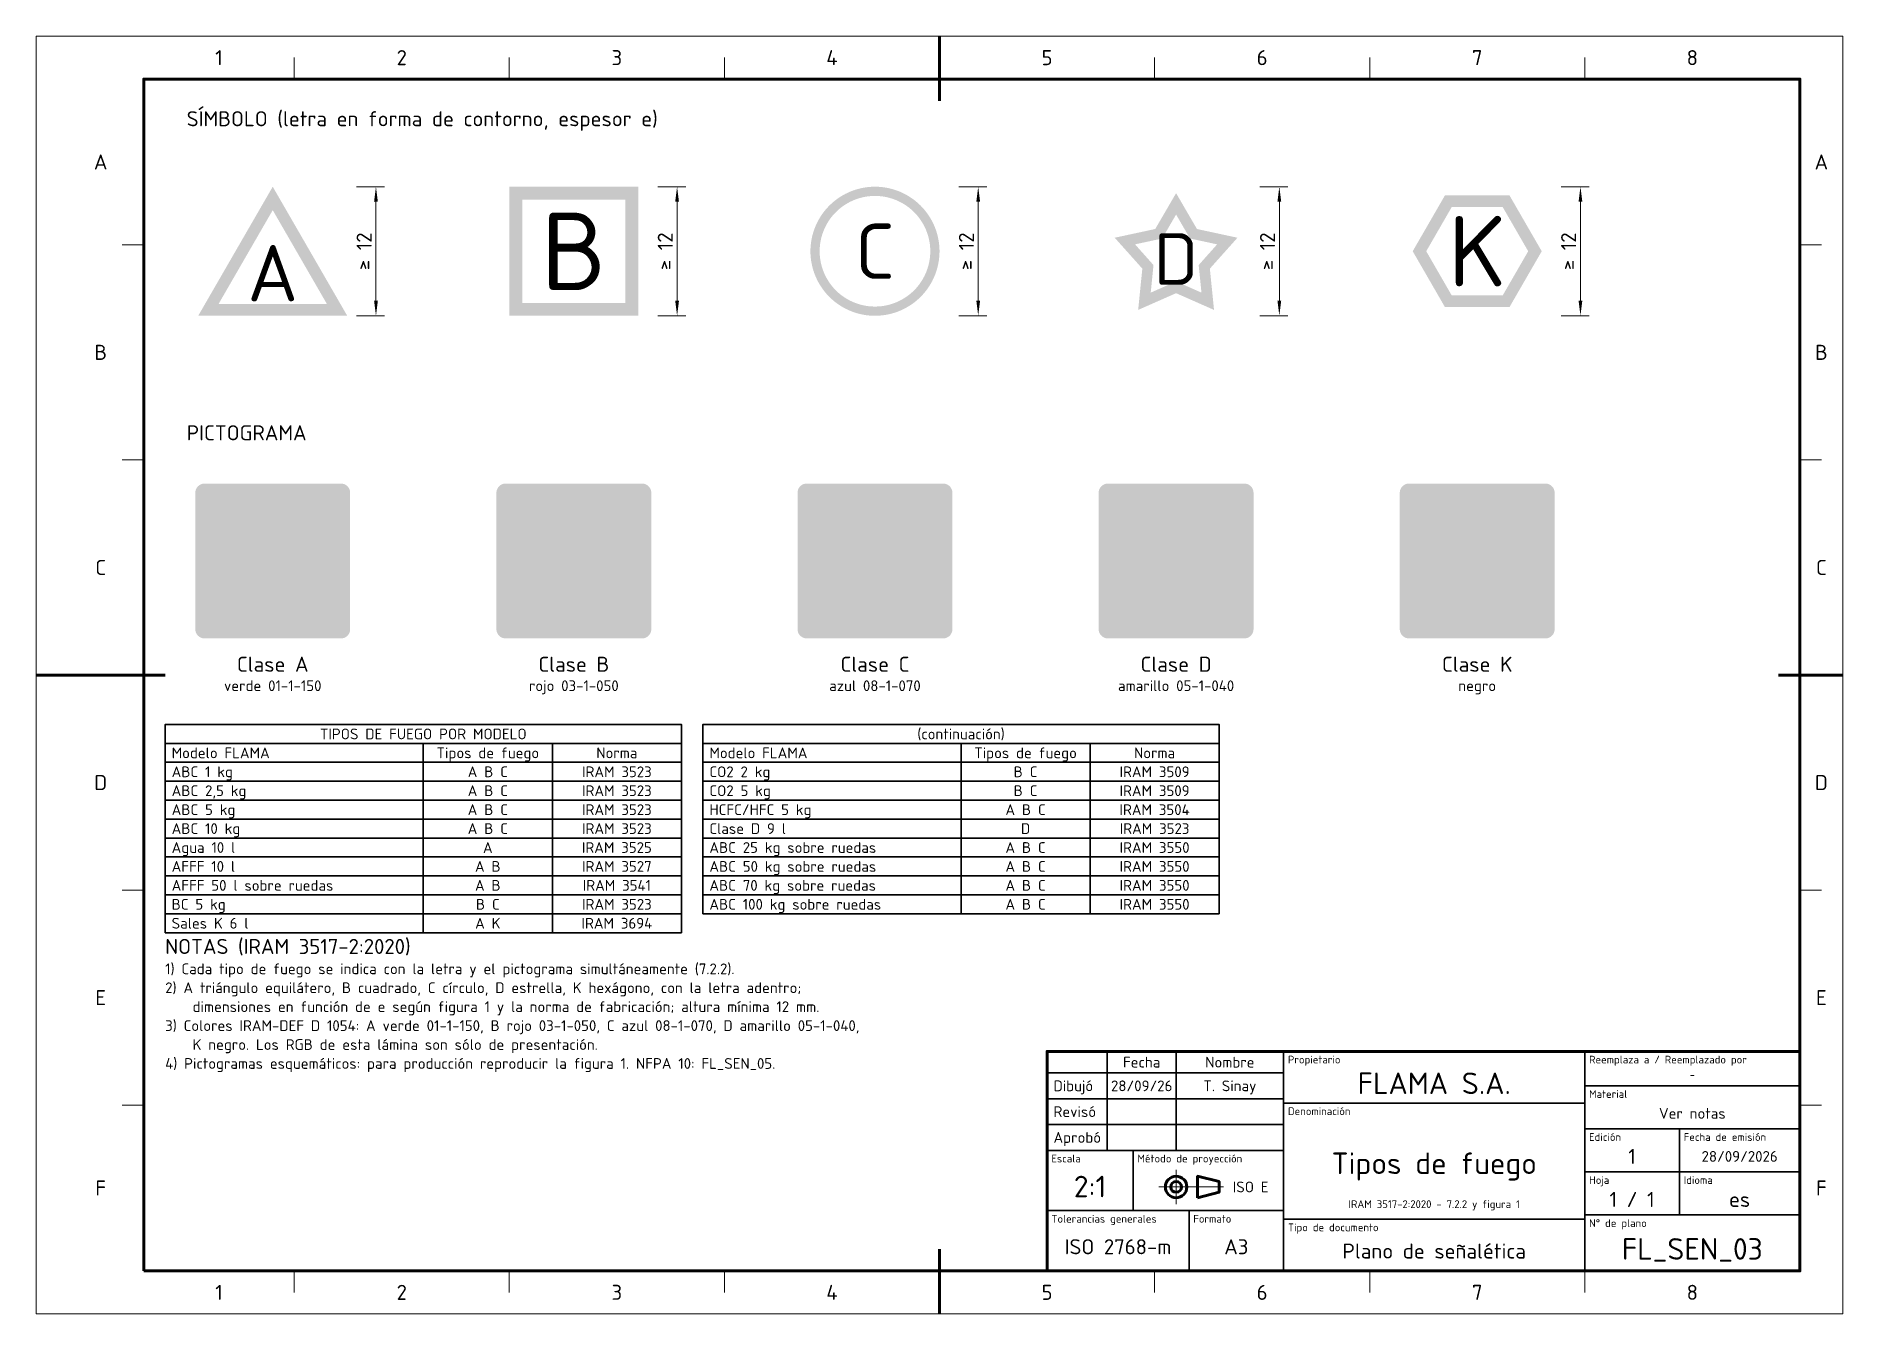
# Paper-space layout 'Lamina' of a CAD drawing. Header units: millimetres. Extents: x 0 to 420, y 0 to 297.
# The model-space entities are those that its viewports show. They can reach past a viewport. Long polylines and large blocks are cut down to what shows.
import ezdxf
from ezdxf.enums import TextEntityAlignment as Align

# ---------------------------------------------------------------- set-up
doc = ezdxf.new("R2010")
doc.units = ezdxf.units.MM
doc.linetypes.add('IRAM-F-TRAZO-PUNTO', pattern=[20, 15, -2, 1, -2])
for name, color, linetype, lineweight in [('01-VISIBLE', 7, 'CONTINUOUS', 70), ('03-EJE', 1, 'IRAM-F-TRAZO-PUNTO', 18), ('04-COTA', 3, 'CONTINUOUS', 18), ('05-RAYADO', 8, 'CONTINUOUS', 18), ('06-TEXTO', 7, 'CONTINUOUS', 25), ('07-RECUADRO', 7, 'CONTINUOUS', 70), ('08-FINA', 5, 'CONTINUOUS', 18), ('10-ROTULO', 7, 'CONTINUOUS', 35), ('11-TEXTO-ROTULO', 7, 'CONTINUOUS', 25), ('13-GRAFICA', 30, 'CONTINUOUS', 18)]:
    doc.layers.add(name, color=color, linetype=linetype, lineweight=lineweight)
doc.styles.add('ISO3098', font='isocpeur.ttf')
doc.dimstyles.new('FLAMA-IRAM', dxfattribs={"dimtxt": 3.5, "dimasz": 3.5, "dimexe": 2, "dimexo": 1.5, "dimgap": 1, "dimtad": 1, "dimdec": 1, "dimtxsty": 'ISO3098', "dimblk": 'IRAM_FLECHA', "dimblk1": 'IRAM_FLECHA', "dimblk2": 'IRAM_FLECHA', "dimcen": 2.5, "dimclrd": 7, "dimclre": 7, "dimclrt": 7, "dimazin": 3, "dimtfac": 1, "dimtmove": 0, "dimatfit": 3, "dimlwd": 18, "dimlwe": 18})

# ---------------------------------------------------------------- blocks, each defined once
blk = doc.blocks.new('IRAM_FLECHA')
blk.add_solid([(0, 0), (-1, 0.125), (-1, -0.125)])

msp = doc.modelspace()

# ---------------------------------------------------------------- hatches: boundary and pattern name
at = {"layer": '05-RAYADO', "true_color": 0x009146}
h = msp.add_hatch(color=7, dxfattribs=at)
h.dxf.hatch_style = 1
h.paths.add_polyline_path([(67.6, 240.18), (67.6, 234.73), (55, 256.55), (42.4, 234.73), (42.4, 240.18), (55, 262)])
at = {"layer": '05-RAYADO', "true_color": 0xc81e2d}
h = msp.add_hatch(color=7, dxfattribs=at)
h.dxf.hatch_style = 1
h.paths.add_polyline_path([(110, 262), (113, 262), (113, 259), (113, 235), (113, 232), (110, 232)])
h = msp.add_hatch(color=7, dxfattribs=at)
h.dxf.hatch_style = 1
h.paths.add_polyline_path([(137, 262), (137, 259), (113, 259), (113, 262)])
h = msp.add_hatch(color=7, dxfattribs=at)
h.dxf.hatch_style = 1
h.paths.add_polyline_path([(140, 262), (140, 232), (137, 232), (137, 235), (137, 259), (137, 262)])
at = {"layer": '05-RAYADO', "true_color": 0x0096d7}
h = msp.add_hatch(color=7, dxfattribs=at)
h.dxf.hatch_style = 1
h.paths.add_polyline_path([(182.18, 254.78), (182.35, 255.06), (182.53, 255.33), (182.71, 255.6), (182.9, 255.87), (183.1, 256.13), (183.3, 256.39), (183.51, 256.64), (183.72, 256.89), (183.94, 257.13), (184.16, 257.37), (184.39, 257.61), (184.63, 257.84), (184.87, 258.06), (185.11, 258.28), (185.36, 258.49), (185.61, 258.7), (185.87, 258.9), (186.13, 259.1), (186.4, 259.29), (186.67, 259.47), (186.94, 259.65), (187.22, 259.82), (187.5, 259.99), (187.79, 260.15), (188.07, 260.31), (188.37, 260.45), (188.66, 260.59), (188.96, 260.73), (189.26, 260.86), (189.56, 260.98), (189.87, 261.1), (190.18, 261.2), (190.49, 261.31), (190.8, 261.4), (191.12, 261.49), (191.43, 261.57), (191.75, 261.64), (192.07, 261.71), (192.4, 261.77), (192.72, 261.83), (193.04, 261.87), (193.37, 261.91), (193.69, 261.94), (194.02, 261.97), (194.35, 261.99), (194.67, 262), (195, 262), (195.33, 262), (195.65, 261.99), (195.98, 261.97), (196.31, 261.94), (196.63, 261.91), (196.96, 261.87), (197.28, 261.83), (197.6, 261.77), (197.93, 261.71), (198.25, 261.64), (198.57, 261.57), (198.88, 261.49), (199.2, 261.4), (199.51, 261.31), (199.82, 261.2), (200.13, 261.1), (200.44, 260.98), (200.74, 260.86), (201.04, 260.73), (201.34, 260.59), (201.63, 260.45), (201.93, 260.31), (202.21, 260.15), (202.5, 259.99), (202.78, 259.82), (203.06, 259.65), (203.33, 259.47), (203.6, 259.29), (203.87, 259.1), (204.13, 258.9), (204.39, 258.7), (204.64, 258.49), (204.89, 258.28), (205.13, 258.06), (205.37, 257.84), (205.61, 257.61), (205.84, 257.37), (206.06, 257.13), (206.28, 256.89), (206.49, 256.64), (206.7, 256.39), (206.9, 256.13), (207.1, 255.87), (207.29, 255.6), (207.47, 255.33), (207.65, 255.06), (207.82, 254.78), (207.86, 254.73), (207.86, 247), (207.85, 247.28), (207.84, 247.56), (207.83, 247.84), (207.81, 248.12), (207.78, 248.4), (207.75, 248.68), (207.71, 248.96), (207.66, 249.23), (207.61, 249.51), (207.55, 249.78), (207.49, 250.06), (207.42, 250.33), (207.34, 250.6), (207.26, 250.87), (207.17, 251.13), (207.08, 251.4), (206.98, 251.66), (206.88, 251.92), (206.77, 252.18), (206.65, 252.43), (206.53, 252.69), (206.4, 252.94), (206.27, 253.18), (206.13, 253.43), (205.99, 253.67), (205.84, 253.91), (205.69, 254.14), (205.53, 254.37), (205.37, 254.6), (205.2, 254.83), (205.03, 255.05), (204.85, 255.26), (204.67, 255.48), (204.48, 255.69), (204.29, 255.89), (204.09, 256.09), (203.89, 256.29), (203.69, 256.48), (203.48, 256.67), (203.26, 256.85), (203.05, 257.03), (202.83, 257.2), (202.6, 257.37), (202.37, 257.53), (202.14, 257.69), (201.91, 257.84), (201.67, 257.99), (201.43, 258.13), (201.18, 258.27), (200.94, 258.4), (200.69, 258.53), (200.43, 258.65), (200.18, 258.77), (199.92, 258.88), (199.66, 258.98), (199.4, 259.08), (199.13, 259.17), (198.87, 259.26), (198.6, 259.34), (198.33, 259.42), (198.06, 259.49), (197.78, 259.55), (197.51, 259.61), (197.23, 259.66), (196.96, 259.71), (196.68, 259.75), (196.4, 259.78), (196.12, 259.81), (195.84, 259.83), (195.56, 259.84), (195.28, 259.85), (195, 259.86), (194.72, 259.85), (194.44, 259.84), (194.16, 259.83), (193.88, 259.81), (193.6, 259.78), (193.32, 259.75), (193.04, 259.71), (192.77, 259.66), (192.49, 259.61), (192.22, 259.55), (191.94, 259.49), (191.67, 259.42), (191.4, 259.34), (191.13, 259.26), (190.87, 259.17), (190.6, 259.08), (190.34, 258.98), (190.08, 258.88), (189.82, 258.77), (189.57, 258.65), (189.31, 258.53), (189.06, 258.4), (188.82, 258.27), (188.57, 258.13), (188.33, 257.99), (188.09, 257.84), (187.86, 257.69), (187.63, 257.53), (187.4, 257.37), (187.17, 257.2), (186.95, 257.03), (186.74, 256.85), (186.52, 256.67), (186.31, 256.48), (186.11, 256.29), (185.91, 256.09), (185.71, 255.89), (185.52, 255.69), (185.33, 255.48), (185.15, 255.26), (184.97, 255.05), (184.8, 254.83), (184.63, 254.6), (184.47, 254.37), (184.31, 254.14), (184.16, 253.91), (184.01, 253.67), (183.87, 253.43), (183.73, 253.18), (183.6, 252.94), (183.47, 252.69), (183.35, 252.43), (183.23, 252.18), (183.12, 251.92), (183.02, 251.66), (182.92, 251.4), (182.83, 251.13), (182.74, 250.87), (182.66, 250.6), (182.58, 250.33), (182.51, 250.06), (182.45, 249.78), (182.39, 249.51), (182.34, 249.23), (182.29, 248.96), (182.25, 248.68), (182.22, 248.4), (182.19, 248.12), (182.17, 247.84), (182.16, 247.56), (182.15, 247.28), (182.14, 247), (182.14, 254.73)])
at = {"layer": '05-RAYADO', "true_color": 0xffde00}
h = msp.add_hatch(color=7, dxfattribs=at)
h.dxf.hatch_style = 1
h.paths.add_polyline_path([(274.54, 251.16), (274.54, 248.6), (268.24, 249.96), (265, 255.53), (261.76, 249.96), (255.46, 248.6), (255.46, 251.16), (260.15, 252.17), (265, 260.5), (269.85, 252.17)])
at = {"layer": '05-RAYADO', "true_color": 0x191919}
h = msp.add_hatch(color=7, dxfattribs=at)
h.dxf.hatch_style = 1
h.paths.add_polyline_path([(327.5, 259.99), (342.5, 259.99), (346.85, 252.45), (346.85, 247), (340.93, 257.26), (329.07, 257.26), (323.15, 247), (323.15, 252.45)])
at = {"layer": '05-RAYADO', "true_color": 0x0096d7}
h = msp.add_hatch(color=7, dxfattribs=at)
h.dxf.hatch_style = 1
h.paths.add_polyline_path([(182.01, 239.5), (181.85, 239.79), (181.69, 240.07), (181.55, 240.37), (181.41, 240.66), (181.27, 240.96), (181.14, 241.26), (181.02, 241.56), (180.9, 241.87), (180.8, 242.18), (180.69, 242.49), (180.6, 242.8), (180.51, 243.12), (180.43, 243.43), (180.36, 243.75), (180.29, 244.07), (180.23, 244.4), (180.17, 244.72), (180.13, 245.04), (180.09, 245.37), (180.06, 245.69), (180.03, 246.02), (180.01, 246.35), (180, 246.67), (180, 247), (180, 247.33), (180.01, 247.65), (180.03, 247.98), (180.06, 248.31), (180.09, 248.63), (180.13, 248.96), (180.17, 249.28), (180.23, 249.6), (180.29, 249.93), (180.36, 250.25), (180.43, 250.57), (180.51, 250.88), (180.6, 251.2), (180.69, 251.51), (180.8, 251.82), (180.9, 252.13), (181.02, 252.44), (181.14, 252.74), (181.27, 253.04), (181.41, 253.34), (181.55, 253.63), (181.69, 253.93), (181.85, 254.21), (182.01, 254.5), (182.14, 254.73), (182.14, 247), (182.14, 239.27)])
h = msp.add_hatch(color=7, dxfattribs=at)
h.dxf.hatch_style = 1
h.paths.add_polyline_path([(209.99, 246.35), (209.97, 246.02), (209.94, 245.69), (209.91, 245.37), (209.87, 245.04), (209.83, 244.72), (209.77, 244.4), (209.71, 244.07), (209.64, 243.75), (209.57, 243.43), (209.49, 243.12), (209.4, 242.8), (209.31, 242.49), (209.2, 242.18), (209.1, 241.87), (208.98, 241.56), (208.86, 241.26), (208.73, 240.96), (208.59, 240.66), (208.45, 240.37), (208.31, 240.07), (208.15, 239.79), (207.99, 239.5), (207.86, 239.27), (207.86, 247), (207.86, 254.73), (207.99, 254.5), (208.15, 254.21), (208.31, 253.93), (208.45, 253.63), (208.59, 253.34), (208.73, 253.04), (208.86, 252.74), (208.98, 252.44), (209.1, 252.13), (209.2, 251.82), (209.31, 251.51), (209.4, 251.2), (209.49, 250.88), (209.57, 250.57), (209.64, 250.25), (209.71, 249.93), (209.77, 249.6), (209.83, 249.28), (209.87, 248.96), (209.91, 248.63), (209.94, 248.31), (209.97, 247.98), (209.99, 247.65), (210, 247.33), (210, 247), (210, 246.67)])
at = {"layer": '05-RAYADO', "true_color": 0x191919}
h = msp.add_hatch(color=7, dxfattribs=at)
h.dxf.hatch_style = 1
h.paths.add_polyline_path([(320, 247), (323.15, 252.45), (323.15, 247), (323.15, 241.55)])
h = msp.add_hatch(color=7, dxfattribs=at)
h.dxf.hatch_style = 1
h.paths.add_polyline_path([(350, 247), (346.85, 241.55), (346.85, 247), (346.85, 252.45)])
at = {"layer": '05-RAYADO', "true_color": 0xffde00}
h = msp.add_hatch(color=7, dxfattribs=at)
h.dxf.hatch_style = 1
h.paths.add_polyline_path([(250.73, 250.14), (255.46, 251.16), (255.46, 248.6), (255.46, 244.85)])
h = msp.add_hatch(color=7, dxfattribs=at)
h.dxf.hatch_style = 1
h.paths.add_polyline_path([(272.85, 242.95), (273.82, 233.36), (265, 237.25), (256.18, 233.36), (257.15, 242.95), (255.46, 244.85), (255.46, 248.6), (259.75, 243.79), (259.1, 237.38), (265, 239.98), (270.9, 237.38), (270.25, 243.79), (274.54, 248.6), (274.54, 244.85)])
h = msp.add_hatch(color=7, dxfattribs=at)
h.dxf.hatch_style = 1
h.paths.add_polyline_path([(279.27, 250.14), (274.54, 244.85), (274.54, 248.6), (274.54, 251.16)])
at = {"layer": '05-RAYADO', "true_color": 0x0096d7}
h = msp.add_hatch(color=7, dxfattribs=at)
h.dxf.hatch_style = 1
h.paths.add_polyline_path([(207.82, 239.22), (207.65, 238.94), (207.47, 238.67), (207.29, 238.4), (207.1, 238.13), (206.9, 237.87), (206.7, 237.61), (206.49, 237.36), (206.28, 237.11), (206.06, 236.87), (205.84, 236.63), (205.61, 236.39), (205.37, 236.16), (205.13, 235.94), (204.89, 235.72), (204.64, 235.51), (204.39, 235.3), (204.13, 235.1), (203.87, 234.9), (203.6, 234.71), (203.33, 234.53), (203.06, 234.35), (202.78, 234.18), (202.5, 234.01), (202.21, 233.85), (201.93, 233.69), (201.63, 233.55), (201.34, 233.41), (201.04, 233.27), (200.74, 233.14), (200.44, 233.02), (200.13, 232.9), (199.82, 232.8), (199.51, 232.69), (199.2, 232.6), (198.88, 232.51), (198.57, 232.43), (198.25, 232.36), (197.93, 232.29), (197.6, 232.23), (197.28, 232.17), (196.96, 232.13), (196.63, 232.09), (196.31, 232.06), (195.98, 232.03), (195.65, 232.01), (195.33, 232), (195, 232), (194.67, 232), (194.35, 232.01), (194.02, 232.03), (193.69, 232.06), (193.37, 232.09), (193.04, 232.13), (192.72, 232.17), (192.4, 232.23), (192.07, 232.29), (191.75, 232.36), (191.43, 232.43), (191.12, 232.51), (190.8, 232.6), (190.49, 232.69), (190.18, 232.8), (189.87, 232.9), (189.56, 233.02), (189.26, 233.14), (188.96, 233.27), (188.66, 233.41), (188.37, 233.55), (188.07, 233.69), (187.79, 233.85), (187.5, 234.01), (187.22, 234.18), (186.94, 234.35), (186.67, 234.53), (186.4, 234.71), (186.13, 234.9), (185.87, 235.1), (185.61, 235.3), (185.36, 235.51), (185.11, 235.72), (184.87, 235.94), (184.63, 236.16), (184.39, 236.39), (184.16, 236.63), (183.94, 236.87), (183.72, 237.11), (183.51, 237.36), (183.3, 237.61), (183.1, 237.87), (182.9, 238.13), (182.71, 238.4), (182.53, 238.67), (182.35, 238.94), (182.18, 239.22), (182.14, 239.27), (182.14, 247), (182.15, 246.72), (182.16, 246.44), (182.17, 246.16), (182.19, 245.88), (182.22, 245.6), (182.25, 245.32), (182.29, 245.04), (182.34, 244.77), (182.39, 244.49), (182.45, 244.22), (182.51, 243.94), (182.58, 243.67), (182.66, 243.4), (182.74, 243.13), (182.83, 242.87), (182.92, 242.6), (183.02, 242.34), (183.12, 242.08), (183.23, 241.82), (183.35, 241.57), (183.47, 241.31), (183.6, 241.06), (183.73, 240.82), (183.87, 240.57), (184.01, 240.33), (184.16, 240.09), (184.31, 239.86), (184.47, 239.63), (184.63, 239.4), (184.8, 239.17), (184.97, 238.95), (185.15, 238.74), (185.33, 238.52), (185.52, 238.31), (185.71, 238.11), (185.91, 237.91), (186.11, 237.71), (186.31, 237.52), (186.52, 237.33), (186.74, 237.15), (186.95, 236.97), (187.17, 236.8), (187.4, 236.63), (187.63, 236.47), (187.86, 236.31), (188.09, 236.16), (188.33, 236.01), (188.57, 235.87), (188.82, 235.73), (189.06, 235.6), (189.31, 235.47), (189.57, 235.35), (189.82, 235.23), (190.08, 235.12), (190.34, 235.02), (190.6, 234.92), (190.87, 234.83), (191.13, 234.74), (191.4, 234.66), (191.67, 234.58), (191.94, 234.51), (192.22, 234.45), (192.49, 234.39), (192.77, 234.34), (193.04, 234.29), (193.32, 234.25), (193.6, 234.22), (193.88, 234.19), (194.16, 234.17), (194.44, 234.16), (194.72, 234.15), (195, 234.14), (195.28, 234.15), (195.56, 234.16), (195.84, 234.17), (196.12, 234.19), (196.4, 234.22), (196.68, 234.25), (196.96, 234.29), (197.23, 234.34), (197.51, 234.39), (197.78, 234.45), (198.06, 234.51), (198.33, 234.58), (198.6, 234.66), (198.87, 234.74), (199.13, 234.83), (199.4, 234.92), (199.66, 235.02), (199.92, 235.12), (200.18, 235.23), (200.43, 235.35), (200.69, 235.47), (200.94, 235.6), (201.18, 235.73), (201.43, 235.87), (201.67, 236.01), (201.91, 236.16), (202.14, 236.31), (202.37, 236.47), (202.6, 236.63), (202.83, 236.8), (203.05, 236.97), (203.26, 237.15), (203.48, 237.33), (203.69, 237.52), (203.89, 237.71), (204.09, 237.91), (204.29, 238.11), (204.48, 238.31), (204.67, 238.52), (204.85, 238.74), (205.03, 238.95), (205.2, 239.17), (205.37, 239.4), (205.53, 239.63), (205.69, 239.86), (205.84, 240.09), (205.99, 240.33), (206.13, 240.57), (206.27, 240.82), (206.4, 241.06), (206.53, 241.31), (206.65, 241.57), (206.77, 241.82), (206.88, 242.08), (206.98, 242.34), (207.08, 242.6), (207.17, 242.87), (207.26, 243.13), (207.34, 243.4), (207.42, 243.67), (207.49, 243.94), (207.55, 244.22), (207.61, 244.49), (207.66, 244.77), (207.71, 245.04), (207.75, 245.32), (207.78, 245.6), (207.81, 245.88), (207.83, 246.16), (207.84, 246.44), (207.85, 246.72), (207.86, 247), (207.86, 239.27)])
at = {"layer": '05-RAYADO', "true_color": 0x191919}
h = msp.add_hatch(color=7, dxfattribs=at)
h.dxf.hatch_style = 1
h.paths.add_polyline_path([(327.5, 234.01), (323.15, 241.55), (323.15, 247), (329.07, 236.74), (340.93, 236.74), (346.85, 247), (346.85, 241.55), (342.5, 234.01)])
at = {"layer": '05-RAYADO', "true_color": 0x009146}
h = msp.add_hatch(color=7, dxfattribs=at)
h.dxf.hatch_style = 1
h.paths.add_polyline_path([(37.68, 232), (42.4, 240.18), (42.4, 234.73), (42.4, 232)])
h = msp.add_hatch(color=7, dxfattribs=at)
h.dxf.hatch_style = 1
h.paths.add_polyline_path([(72.32, 232), (67.6, 232), (67.6, 234.73), (67.6, 240.18)])
h = msp.add_hatch(color=7, dxfattribs=at)
h.dxf.hatch_style = 1
h.paths.add_polyline_path([(42.4, 232), (42.4, 234.73), (67.6, 234.73), (67.6, 232)])
at = {"layer": '05-RAYADO', "true_color": 0xc81e2d}
h = msp.add_hatch(color=7, dxfattribs=at)
h.dxf.hatch_style = 1
h.paths.add_polyline_path([(113, 232), (113, 235), (137, 235), (137, 232)])
at = {"layer": '05-RAYADO', "true_color": 0x009146}
h = msp.add_hatch(color=7, dxfattribs=at)
h.dxf.hatch_style = 1
h.paths.add_polyline_path([(73, 159.16), (72.99, 158.95), (72.96, 158.74), (72.91, 158.53), (72.84, 158.33), (72.74, 158.14), (72.64, 157.96), (72.51, 157.79), (72.37, 157.63), (72.21, 157.49), (72.04, 157.36), (71.86, 157.26), (71.67, 157.16), (71.47, 157.09), (71.26, 157.04), (71.05, 157.01), (70.84, 157), (39.16, 157), (38.95, 157.01), (38.74, 157.04), (38.53, 157.09), (38.33, 157.16), (38.14, 157.26), (37.96, 157.36), (37.79, 157.49), (37.63, 157.63), (37.49, 157.79), (37.36, 157.96), (37.26, 158.14), (37.16, 158.33), (37.09, 158.53), (37.04, 158.74), (37.01, 158.95), (37, 159.16), (37, 190.84), (37.01, 191.05), (37.04, 191.26), (37.09, 191.47), (37.16, 191.67), (37.26, 191.86), (37.36, 192.04), (37.49, 192.21), (37.63, 192.37), (37.79, 192.51), (37.96, 192.64), (38.14, 192.74), (38.33, 192.84), (38.53, 192.91), (38.74, 192.96), (38.95, 192.99), (39.16, 193), (70.84, 193), (71.05, 192.99), (71.26, 192.96), (71.47, 192.91), (71.67, 192.84), (71.86, 192.74), (72.04, 192.64), (72.21, 192.51), (72.37, 192.37), (72.51, 192.21), (72.64, 192.04), (72.74, 191.86), (72.84, 191.67), (72.91, 191.47), (72.96, 191.26), (72.99, 191.05), (73, 190.84)])
at = {"layer": '05-RAYADO', "true_color": 0xffffff}
h = msp.add_hatch(color=7, dxfattribs=at)
h.dxf.hatch_style = 1
h.paths.add_polyline_path([(39.52, 177.88), (39.52, 179.68), (43.26, 179.68), (42.69, 183.71), (44.42, 187.17), (45.28, 185.44), (46.72, 190.05), (48.16, 184.86), (48.74, 188.32), (50.75, 184.29), (50.18, 179.68), (53.92, 179.68), (53.92, 177.88), (53.2, 177.88), (52.12, 162.76), (41.32, 162.76), (40.24, 177.88)])
at = {"layer": '05-RAYADO', "true_color": 0xc81e2d}
h = msp.add_hatch(color=7, dxfattribs=at)
h.dxf.hatch_style = 1
h.paths.add_polyline_path([(143, 159.16), (142.99, 158.95), (142.96, 158.74), (142.91, 158.53), (142.84, 158.33), (142.74, 158.14), (142.64, 157.96), (142.51, 157.79), (142.37, 157.63), (142.21, 157.49), (142.04, 157.36), (141.86, 157.26), (141.67, 157.16), (141.47, 157.09), (141.26, 157.04), (141.05, 157.01), (140.84, 157), (109.16, 157), (108.95, 157.01), (108.74, 157.04), (108.53, 157.09), (108.33, 157.16), (108.14, 157.26), (107.96, 157.36), (107.79, 157.49), (107.63, 157.63), (107.49, 157.79), (107.36, 157.96), (107.26, 158.14), (107.16, 158.33), (107.09, 158.53), (107.04, 158.74), (107.01, 158.95), (107, 159.16), (107, 190.84), (107.01, 191.05), (107.04, 191.26), (107.09, 191.47), (107.16, 191.67), (107.26, 191.86), (107.36, 192.04), (107.49, 192.21), (107.63, 192.37), (107.79, 192.51), (107.96, 192.64), (108.14, 192.74), (108.33, 192.84), (108.53, 192.91), (108.74, 192.96), (108.95, 192.99), (109.16, 193), (140.84, 193), (141.05, 192.99), (141.26, 192.96), (141.47, 192.91), (141.67, 192.84), (141.86, 192.74), (142.04, 192.64), (142.21, 192.51), (142.37, 192.37), (142.51, 192.21), (142.64, 192.04), (142.74, 191.86), (142.84, 191.67), (142.91, 191.47), (142.96, 191.26), (142.99, 191.05), (143, 190.84)])
at = {"layer": '05-RAYADO', "true_color": 0x0096d7}
h = msp.add_hatch(color=7, dxfattribs=at)
h.dxf.hatch_style = 1
h.paths.add_polyline_path([(213, 159.16), (212.99, 158.95), (212.96, 158.74), (212.91, 158.53), (212.84, 158.33), (212.74, 158.14), (212.64, 157.96), (212.51, 157.79), (212.37, 157.63), (212.21, 157.49), (212.04, 157.36), (211.86, 157.26), (211.67, 157.16), (211.47, 157.09), (211.26, 157.04), (211.05, 157.01), (210.84, 157), (179.16, 157), (178.95, 157.01), (178.74, 157.04), (178.53, 157.09), (178.33, 157.16), (178.14, 157.26), (177.96, 157.36), (177.79, 157.49), (177.63, 157.63), (177.49, 157.79), (177.36, 157.96), (177.26, 158.14), (177.16, 158.33), (177.09, 158.53), (177.04, 158.74), (177.01, 158.95), (177, 159.16), (177, 190.84), (177.01, 191.05), (177.04, 191.26), (177.09, 191.47), (177.16, 191.67), (177.26, 191.86), (177.36, 192.04), (177.49, 192.21), (177.63, 192.37), (177.79, 192.51), (177.96, 192.64), (178.14, 192.74), (178.33, 192.84), (178.53, 192.91), (178.74, 192.96), (178.95, 192.99), (179.16, 193), (210.84, 193), (211.05, 192.99), (211.26, 192.96), (211.47, 192.91), (211.67, 192.84), (211.86, 192.74), (212.04, 192.64), (212.21, 192.51), (212.37, 192.37), (212.51, 192.21), (212.64, 192.04), (212.74, 191.86), (212.84, 191.67), (212.91, 191.47), (212.96, 191.26), (212.99, 191.05), (213, 190.84)])
at = {"layer": '05-RAYADO', "true_color": 0xffde00}
h = msp.add_hatch(color=7, dxfattribs=at)
h.dxf.hatch_style = 1
h.paths.add_polyline_path([(283, 159.16), (282.99, 158.95), (282.96, 158.74), (282.91, 158.53), (282.84, 158.33), (282.74, 158.14), (282.64, 157.96), (282.51, 157.79), (282.37, 157.63), (282.21, 157.49), (282.04, 157.36), (281.86, 157.26), (281.67, 157.16), (281.47, 157.09), (281.26, 157.04), (281.05, 157.01), (280.84, 157), (249.16, 157), (248.95, 157.01), (248.74, 157.04), (248.53, 157.09), (248.33, 157.16), (248.14, 157.26), (247.96, 157.36), (247.79, 157.49), (247.63, 157.63), (247.49, 157.79), (247.36, 157.96), (247.26, 158.14), (247.16, 158.33), (247.09, 158.53), (247.04, 158.74), (247.01, 158.95), (247, 159.16), (247, 190.84), (247.01, 191.05), (247.04, 191.26), (247.09, 191.47), (247.16, 191.67), (247.26, 191.86), (247.36, 192.04), (247.49, 192.21), (247.63, 192.37), (247.79, 192.51), (247.96, 192.64), (248.14, 192.74), (248.33, 192.84), (248.53, 192.91), (248.74, 192.96), (248.95, 192.99), (249.16, 193), (280.84, 193), (281.05, 192.99), (281.26, 192.96), (281.47, 192.91), (281.67, 192.84), (281.86, 192.74), (282.04, 192.64), (282.21, 192.51), (282.37, 192.37), (282.51, 192.21), (282.64, 192.04), (282.74, 191.86), (282.84, 191.67), (282.91, 191.47), (282.96, 191.26), (282.99, 191.05), (283, 190.84)])
at = {"layer": '05-RAYADO', "true_color": 0xffffff}
h = msp.add_hatch(color=7, dxfattribs=at)
h.dxf.hatch_style = 1
h.paths.add_polyline_path([(250.6, 164.92), (263.56, 164.92), (263.56, 172.12), (250.6, 172.12), (250.6, 174.28), (259.82, 174.28), (258.95, 180.33), (261.54, 185.51), (262.84, 182.92), (265, 189.83), (267.16, 182.06), (268.02, 187.24), (271.05, 181.19), (270.18, 174.28), (279.4, 174.28), (279.4, 172.12), (266.44, 172.12), (266.44, 164.92), (279.4, 164.92), (279.4, 162.76), (250.6, 162.76)])
at = {"layer": '05-RAYADO', "true_color": 0x191919}
h = msp.add_hatch(color=7, dxfattribs=at)
h.dxf.hatch_style = 1
h.paths.add_polyline_path([(353, 159.16), (352.99, 158.95), (352.96, 158.74), (352.91, 158.53), (352.84, 158.33), (352.74, 158.14), (352.64, 157.96), (352.51, 157.79), (352.37, 157.63), (352.21, 157.49), (352.04, 157.36), (351.86, 157.26), (351.67, 157.16), (351.47, 157.09), (351.26, 157.04), (351.05, 157.01), (350.84, 157), (319.16, 157), (318.95, 157.01), (318.74, 157.04), (318.53, 157.09), (318.33, 157.16), (318.14, 157.26), (317.96, 157.36), (317.79, 157.49), (317.63, 157.63), (317.49, 157.79), (317.36, 157.96), (317.26, 158.14), (317.16, 158.33), (317.09, 158.53), (317.04, 158.74), (317.01, 158.95), (317, 159.16), (317, 190.84), (317.01, 191.05), (317.04, 191.26), (317.09, 191.47), (317.16, 191.67), (317.26, 191.86), (317.36, 192.04), (317.49, 192.21), (317.63, 192.37), (317.79, 192.51), (317.96, 192.64), (318.14, 192.74), (318.33, 192.84), (318.53, 192.91), (318.74, 192.96), (318.95, 192.99), (319.16, 193), (350.84, 193), (351.05, 192.99), (351.26, 192.96), (351.47, 192.91), (351.67, 192.84), (351.86, 192.74), (352.04, 192.64), (352.21, 192.51), (352.37, 192.37), (352.51, 192.21), (352.64, 192.04), (352.74, 191.86), (352.84, 191.67), (352.91, 191.47), (352.96, 191.26), (352.99, 191.05), (353, 190.84)])
at = {"layer": '05-RAYADO', "true_color": 0xffffff}
h = msp.add_hatch(color=7, dxfattribs=at)
h.dxf.hatch_style = 1
h.paths.add_polyline_path([(69.1, 165.58), (69.23, 165.53), (69.36, 165.47), (69.48, 165.4), (69.59, 165.31), (69.7, 165.22), (69.79, 165.11), (69.88, 165), (69.95, 164.88), (70.01, 164.75), (70.06, 164.62), (70.09, 164.48), (70.11, 164.34), (70.12, 164.2), (70.11, 164.06), (70.09, 163.92), (70.06, 163.78), (70.01, 163.65), (69.95, 163.52), (69.88, 163.4), (69.79, 163.29), (69.7, 163.18), (69.59, 163.09), (69.48, 163), (69.36, 162.93), (69.23, 162.87), (69.1, 162.82), (68.96, 162.79), (68.82, 162.77), (68.68, 162.76), (54.28, 162.76), (54.14, 162.77), (54, 162.79), (53.86, 162.82), (53.73, 162.87), (53.6, 162.93), (53.48, 163), (53.37, 163.09), (53.26, 163.18), (53.17, 163.29), (53.08, 163.4), (53.01, 163.52), (52.95, 163.65), (52.9, 163.78), (52.87, 163.92), (52.85, 164.06), (52.84, 164.2), (52.85, 164.34), (52.87, 164.48), (52.9, 164.62), (52.95, 164.75), (53.01, 164.88), (53.08, 165), (53.17, 165.11), (53.26, 165.22), (53.37, 165.31), (53.48, 165.4), (53.6, 165.47), (53.73, 165.53), (53.86, 165.58), (54, 165.61), (54.14, 165.63), (54.28, 165.64), (56.3, 165.64), (55.43, 171.69), (58.02, 176.87), (59.32, 174.28), (61.48, 181.19), (63.64, 173.42), (64.5, 178.6), (67.53, 172.55), (66.66, 165.64), (68.68, 165.64), (68.82, 165.63), (68.96, 165.61)])
h = msp.add_hatch(color=7, dxfattribs=at)
h.dxf.hatch_style = 1
h.paths.add_polyline_path([(113.43, 184.17), (123.22, 179.6), (117.13, 166.55), (108.44, 170.61), (108.44, 173.47)])
h = msp.add_hatch(color=7, dxfattribs=at)
h.dxf.hatch_style = 1
h.paths.add_polyline_path([(138.68, 162.76), (117.8, 162.76), (117.8, 164.56), (125.86, 164.56), (124.93, 171.11), (127.74, 176.73), (129.14, 173.92), (131.48, 181.41), (133.82, 172.98), (134.76, 178.6), (138.03, 172.05), (137.1, 164.56), (138.68, 164.56)])
h = msp.add_hatch(color=7, dxfattribs=at)
h.dxf.hatch_style = 1
h.paths.add_polyline_path([(324.2, 166.36), (327.15, 166.36), (326.14, 173.42), (329.17, 179.46), (330.68, 176.44), (333.2, 184.5), (335.72, 175.43), (336.73, 181.48), (340.26, 174.42), (339.25, 166.36), (342.2, 166.36), (342.2, 165.64), (351.56, 165.64), (351.56, 164.2), (342.2, 164.2), (342.2, 162.76), (324.2, 162.76)])
h = msp.add_hatch(color=7, dxfattribs=at)
h.dxf.hatch_style = 1
h.paths.add_polyline_path([(182.04, 173.92), (180.24, 173.92), (180.24, 162.76), (180.23, 162.65), (180.22, 162.55), (180.19, 162.45), (180.16, 162.35), (180.11, 162.25), (180.06, 162.16), (179.99, 162.07), (179.92, 162), (179.85, 161.93), (179.76, 161.86), (179.67, 161.81), (179.57, 161.76), (179.47, 161.73), (179.37, 161.7), (179.27, 161.69), (179.16, 161.68), (179.05, 161.69), (178.95, 161.7), (178.85, 161.73), (178.75, 161.76), (178.65, 161.81), (178.56, 161.86), (178.47, 161.93), (178.44, 161.96), (178.44, 175.8), (178.47, 175.83), (178.56, 175.9), (178.65, 175.95), (178.75, 176), (178.85, 176.03), (178.95, 176.06), (179.05, 176.07), (179.16, 176.08), (182.04, 176.08), (182.04, 178.6), (191.4, 178.6), (191.4, 177.16), (195.72, 177.16), (195.72, 176.08), (191.4, 176.08), (191.4, 173.92), (195.72, 173.92), (195.72, 172.84), (191.4, 172.84), (191.4, 171.4), (182.04, 171.4)])
h = msp.add_hatch(color=7, dxfattribs=at)
h.dxf.hatch_style = 1
h.paths.add_polyline_path([(196.37, 169.31), (199.18, 174.93), (200.58, 172.12), (202.92, 179.61), (205.26, 171.18), (206.2, 176.8), (209.47, 170.25), (208.54, 162.76), (197.3, 162.76)])

# ---------------------------------------------------------------- linework, layer by layer
at = {"layer": '01-VISIBLE'}
msp.add_lwpolyline([(270, 27), (275, 28.25), (275, 30.75), (270, 32)], close=True, dxfattribs=at)
for radius in [2.5, 1.25]:
    msp.add_circle((265, 29.5), radius, dxfattribs=at)
at = {"layer": '03-EJE'}
for p, q in [((261, 29.5), (276.5, 29.5)), ((265, 25.5), (265, 33.5))]:
    msp.add_line(p, q, dxfattribs=at)
at = {"layer": '07-RECUADRO'}
for p, q in [((210, 297), (210, 282)), ((0, 148.5), (30, 148.5)), ((420, 148.5), (405, 148.5)), ((210, 0), (210, 15))]:
    msp.add_line(p, q, dxfattribs=at)
for points in [[(25, 10), (410, 10), (410, 287), (25, 287)], [(235, 10), (410, 10), (410, 61), (235, 61)]]:
    msp.add_lwpolyline(points, close=True, dxfattribs=at)
at = {"layer": '08-FINA'}
for p, q in [((60, 287), (60, 292)), ((110, 287), (110, 292)), ((160, 287), (160, 292)), ((260, 287), (260, 292)), ((310, 287), (310, 292)), ((360, 287), (360, 292)), ((25, 248.5), (20, 248.5)), ((410, 248.5), (415, 248.5)), ((25, 198.5), (20, 198.5)), ((410, 198.5), (415, 198.5)), ((25, 98.5), (20, 98.5)), ((410, 98.5), (415, 98.5)), ((25, 48.5), (20, 48.5)), ((410, 48.5), (415, 48.5)), ((60, 10), (60, 5)), ((110, 10), (110, 5)), ((160, 10), (160, 5)), ((260, 10), (260, 5)), ((310, 10), (310, 5)), ((360, 10), (360, 5))]:
    msp.add_line(p, q, dxfattribs=at)
msp.add_lwpolyline([(0, 0), (420, 0), (420, 297), (0, 297)], close=True, dxfattribs=at)
at = {"layer": '10-ROTULO'}
for points in [[(30, 132.6), (150, 132.6), (150, 137), (30, 137)], [(155, 132.6), (275, 132.6), (275, 137), (155, 137)], [(30, 128.2), (90, 128.2), (90, 132.6), (30, 132.6)], [(90, 128.2), (120, 128.2), (120, 132.6), (90, 132.6)], [(120, 128.2), (150, 128.2), (150, 132.6), (120, 132.6)], [(155, 128.2), (215, 128.2), (215, 132.6), (155, 132.6)], [(215, 128.2), (245, 128.2), (245, 132.6), (215, 132.6)], [(245, 128.2), (275, 128.2), (275, 132.6), (245, 132.6)], [(30, 123.8), (90, 123.8), (90, 128.2), (30, 128.2)], [(90, 123.8), (120, 123.8), (120, 128.2), (90, 128.2)], [(120, 123.8), (150, 123.8), (150, 128.2), (120, 128.2)], [(155, 123.8), (215, 123.8), (215, 128.2), (155, 128.2)], [(215, 123.8), (245, 123.8), (245, 128.2), (215, 128.2)], [(245, 123.8), (275, 123.8), (275, 128.2), (245, 128.2)], [(30, 119.4), (90, 119.4), (90, 123.8), (30, 123.8)], [(90, 119.4), (120, 119.4), (120, 123.8), (90, 123.8)], [(120, 119.4), (150, 119.4), (150, 123.8), (120, 123.8)], [(155, 119.4), (215, 119.4), (215, 123.8), (155, 123.8)], [(215, 119.4), (245, 119.4), (245, 123.8), (215, 123.8)], [(245, 119.4), (275, 119.4), (275, 123.8), (245, 123.8)], [(30, 115), (90, 115), (90, 119.4), (30, 119.4)], [(90, 115), (120, 115), (120, 119.4), (90, 119.4)], [(120, 115), (150, 115), (150, 119.4), (120, 119.4)], [(155, 115), (215, 115), (215, 119.4), (155, 119.4)], [(215, 115), (245, 115), (245, 119.4), (215, 119.4)], [(245, 115), (275, 115), (275, 119.4), (245, 119.4)], [(30, 110.6), (90, 110.6), (90, 115), (30, 115)], [(90, 110.6), (120, 110.6), (120, 115), (90, 115)], [(120, 110.6), (150, 110.6), (150, 115), (120, 115)], [(155, 110.6), (215, 110.6), (215, 115), (155, 115)], [(215, 110.6), (245, 110.6), (245, 115), (215, 115)], [(245, 110.6), (275, 110.6), (275, 115), (245, 115)], [(30, 106.2), (90, 106.2), (90, 110.6), (30, 110.6)], [(90, 106.2), (120, 106.2), (120, 110.6), (90, 110.6)], [(120, 106.2), (150, 106.2), (150, 110.6), (120, 110.6)], [(155, 106.2), (215, 106.2), (215, 110.6), (155, 110.6)], [(215, 106.2), (245, 106.2), (245, 110.6), (215, 110.6)], [(245, 106.2), (275, 106.2), (275, 110.6), (245, 110.6)], [(30, 101.8), (90, 101.8), (90, 106.2), (30, 106.2)], [(90, 101.8), (120, 101.8), (120, 106.2), (90, 106.2)], [(120, 101.8), (150, 101.8), (150, 106.2), (120, 106.2)], [(155, 101.8), (215, 101.8), (215, 106.2), (155, 106.2)], [(215, 101.8), (245, 101.8), (245, 106.2), (215, 106.2)], [(245, 101.8), (275, 101.8), (275, 106.2), (245, 106.2)], [(30, 97.4), (90, 97.4), (90, 101.8), (30, 101.8)], [(90, 97.4), (120, 97.4), (120, 101.8), (90, 101.8)], [(120, 97.4), (150, 97.4), (150, 101.8), (120, 101.8)], [(155, 97.4), (215, 97.4), (215, 101.8), (155, 101.8)], [(215, 97.4), (245, 97.4), (245, 101.8), (215, 101.8)], [(245, 97.4), (275, 97.4), (275, 101.8), (245, 101.8)], [(30, 93), (90, 93), (90, 97.4), (30, 97.4)], [(90, 93), (120, 93), (120, 97.4), (90, 97.4)], [(120, 93), (150, 93), (150, 97.4), (120, 97.4)], [(155, 93), (215, 93), (215, 97.4), (155, 97.4)], [(215, 93), (245, 93), (245, 97.4), (215, 97.4)], [(245, 93), (275, 93), (275, 97.4), (245, 97.4)], [(30, 88.6), (90, 88.6), (90, 93), (30, 93)], [(90, 88.6), (120, 88.6), (120, 93), (90, 93)], [(120, 88.6), (150, 88.6), (150, 93), (120, 93)], [(235, 56), (249, 56), (249, 61), (235, 61)], [(249, 56), (265, 56), (265, 61), (249, 61)], [(265, 56), (290, 56), (290, 61), (265, 61)], [(290, 49), (360, 49), (360, 61), (290, 61)], [(360, 53), (410, 53), (410, 61), (360, 61)], [(235, 50), (249, 50), (249, 56), (235, 56)], [(249, 50), (265, 50), (265, 56), (249, 56)], [(265, 50), (290, 50), (290, 56), (265, 56)], [(360, 43), (410, 43), (410, 53), (360, 53)], [(235, 44), (249, 44), (249, 50), (235, 50)], [(249, 44), (265, 44), (265, 50), (249, 50)], [(265, 44), (290, 44), (290, 50), (265, 50)], [(290, 22), (360, 22), (360, 49), (290, 49)], [(235, 38), (249, 38), (249, 44), (235, 44)], [(249, 38), (265, 38), (265, 44), (249, 44)], [(265, 38), (290, 38), (290, 44), (265, 44)], [(360, 33), (382, 33), (382, 43), (360, 43)], [(382, 33), (410, 33), (410, 43), (382, 43)], [(235, 24), (255, 24), (255, 38), (235, 38)], [(255, 24), (290, 24), (290, 38), (255, 38)], [(360, 23), (382, 23), (382, 33), (360, 33)], [(382, 23), (410, 23), (410, 33), (382, 33)], [(235, 10), (268, 10), (268, 24), (235, 24)], [(268, 10), (290, 10), (290, 24), (268, 24)], [(290, 10), (360, 10), (360, 22), (290, 22)], [(360, 10), (410, 10), (410, 23), (360, 23)]]:
    msp.add_lwpolyline(points, close=True, dxfattribs=at)

# ---------------------------------------------------------------- texts
at = {"layer": '06-TEXTO', "style": 'ISO3098'}
for s, height, p in [('1', 3.5, (42.5, 292)), ('2', 3.5, (85, 292)), ('3', 3.5, (135, 292)), ('4', 3.5, (185, 292)), ('5', 3.5, (235, 292)), ('6', 3.5, (285, 292)), ('7', 3.5, (335, 292)), ('8', 3.5, (385, 292)), ('A', 3.5, (15, 267.75)), ('A', 3.5, (415, 267.75)), ('B', 3.5, (15, 223.5)), ('B', 3.5, (415, 223.5)), ('C', 3.5, (15, 173.5)), ('C', 3.5, (415, 173.5)), ('Clase A', 3.5, (55, 151)), ('Clase B', 3.5, (125, 151)), ('Clase C', 3.5, (195, 151)), ('Clase D', 3.5, (265, 151)), ('Clase K', 3.5, (335, 151)), ('verde 01-1-150', 2.5, (55, 146)), ('rojo 03-1-050', 2.5, (125, 146)), ('azul 08-1-070', 2.5, (195, 146)), ('amarillo 05-1-040', 2.5, (265, 146)), ('negro', 2.5, (335, 146)), ('TIPOS DE FUEGO POR MODELO', 2.5, (90, 134.8)), ('(continuación)', 2.5, (215, 134.8)), ('Tipos de fuego', 2.5, (105, 130.4)), ('Norma', 2.5, (135, 130.4)), ('Tipos de fuego', 2.5, (230, 130.4)), ('Norma', 2.5, (260, 130.4)), ('A B C', 2.5, (105, 126)), ('IRAM 3523', 2.5, (135, 126)), ('B C', 2.5, (230, 126)), ('IRAM 3509', 2.5, (260, 126)), ('D', 3.5, (15, 123.5)), ('A B C', 2.5, (105, 121.6)), ('IRAM 3523', 2.5, (135, 121.6)), ('B C', 2.5, (230, 121.6)), ('IRAM 3509', 2.5, (260, 121.6)), ('D', 3.5, (415, 123.5)), ('A B C', 2.5, (105, 117.2)), ('IRAM 3523', 2.5, (135, 117.2)), ('A B C', 2.5, (230, 117.2)), ('IRAM 3504', 2.5, (260, 117.2)), ('A B C', 2.5, (105, 112.8)), ('IRAM 3523', 2.5, (135, 112.8)), ('D', 2.5, (230, 112.8)), ('IRAM 3523', 2.5, (260, 112.8)), ('A', 2.5, (105, 108.4)), ('IRAM 3525', 2.5, (135, 108.4)), ('A B C', 2.5, (230, 108.4)), ('IRAM 3550', 2.5, (260, 108.4)), ('A B', 2.5, (105, 104)), ('IRAM 3527', 2.5, (135, 104)), ('A B C', 2.5, (230, 104)), ('IRAM 3550', 2.5, (260, 104)), ('A B', 2.5, (105, 99.6)), ('IRAM 3541', 2.5, (135, 99.6)), ('A B C', 2.5, (230, 99.6)), ('IRAM 3550', 2.5, (260, 99.6)), ('B C', 2.5, (105, 95.2)), ('IRAM 3523', 2.5, (135, 95.2)), ('A B C', 2.5, (230, 95.2)), ('IRAM 3550', 2.5, (260, 95.2)), ('A K', 2.5, (105, 90.8)), ('IRAM 3694', 2.5, (135, 90.8)), ('E', 3.5, (15, 73.5)), ('E', 3.5, (415, 73.5)), ('F', 3.5, (15, 29.25)), ('F', 3.5, (415, 29.25)), ('1', 3.5, (42.5, 5)), ('2', 3.5, (85, 5)), ('3', 3.5, (135, 5)), ('4', 3.5, (185, 5)), ('5', 3.5, (235, 5)), ('6', 3.5, (285, 5)), ('7', 3.5, (335, 5)), ('8', 3.5, (385, 5))]:
    msp.add_text(s, height=height, dxfattribs=at).set_placement(p, align=Align.MIDDLE_CENTER)
for s, height, p in [('SÍMBOLO (letra en forma de contorno, espesor e)', 3.5, (35, 275)), ('PICTOGRAMA', 3.5, (35, 202)), ('NOTAS (IRAM 3517-2:2020)', 3.5, (30, 82.6)), ('1) Cada tipo de fuego se indica con la letra y el pictograma simultáneamente (7.2.2).', 2.5, (30, 78.2)), ('2) A triángulo equilátero, B cuadrado, C círculo, D estrella, K hexágono, con la letra adentro;', 2.5, (30, 73.8)), ('    dimensiones en función de e según figura 1 y la norma de fabricación; altura mínima 12 mm.', 2.5, (30, 69.4)), ('3) Colores IRAM-DEF D 1054: A verde 01-1-150, B rojo 03-1-050, C azul 08-1-070, D amarillo 05-1-040,', 2.5, (30, 65)), ('    K negro. Los RGB de esta lámina son sólo de presentación.', 2.5, (30, 60.6)), ('4) Pictogramas esquemáticos: para producción reproducir la figura 1. NFPA 10: FL_SEN_05.', 2.5, (30, 56.2))]:
    msp.add_text(s, height=height, dxfattribs=at).set_placement(p, align=Align.BOTTOM_LEFT)
for s, p in [('Modelo FLAMA', (31.5, 130.4)), ('Modelo FLAMA', (156.5, 130.4)), ('ABC 1 kg', (31.5, 126)), ('CO2 2 kg', (156.5, 126)), ('ABC 2,5 kg', (31.5, 121.6)), ('CO2 5 kg', (156.5, 121.6)), ('ABC 5 kg', (31.5, 117.2)), ('HCFC/HFC 5 kg', (156.5, 117.2)), ('ABC 10 kg', (31.5, 112.8)), ('Clase D 9 l', (156.5, 112.8)), ('Agua 10 l', (31.5, 108.4)), ('ABC 25 kg sobre ruedas', (156.5, 108.4)), ('AFFF 10 l', (31.5, 104)), ('ABC 50 kg sobre ruedas', (156.5, 104)), ('AFFF 50 l sobre ruedas', (31.5, 99.6)), ('ABC 70 kg sobre ruedas', (156.5, 99.6)), ('BC 5 kg', (31.5, 95.2)), ('ABC 100 kg sobre ruedas', (156.5, 95.2)), ('Sales K 6 l', (31.5, 90.8))]:
    msp.add_text(s, height=2.5, dxfattribs=at).set_placement(p, align=Align.MIDDLE_LEFT)
at = {"layer": '11-TEXTO-ROTULO', "style": 'ISO3098'}
for s, height, p in [('Fecha', 2.5, (257, 58.5)), ('Nombre', 2.5, (277.5, 58.5)), ('FLAMA S.A.', 5, (325, 53.6)), ('-', 1.8, (385, 55.6)), ('28/09/26', 2.5, (257, 53)), ('T. Sinay', 2.5, (277.5, 53)), ('Ver notas', 2.5, (385, 46.6)), ('1', 3.5, (371, 36.6)), ('28/09/2026', 2.5, (396, 36.6)), ('Tipos de fuego', 5, (325, 35)), ('2:1', 5, (245, 29.6)), ('IRAM 3517-2:2020 - 7.2.2 y figura 1', 1.8, (325, 25.5)), ('1 / 1', 3.5, (371, 26.6)), ('es', 3.5, (396, 26.6)), ('ISO 2768-m', 3.5, (251.5, 15.6)), ('A3', 3.5, (279, 15.6)), ('FL_SEN_03', 5, (385, 15.1)), ('Plano de señalética', 3.5, (325, 14.6))]:
    msp.add_text(s, height=height, dxfattribs=at).set_placement(p, align=Align.MIDDLE_CENTER)
for s, p in [('Propietario', (291, 60)), ('Reemplaza a / Reemplazado por', (361, 60)), ('Material', (361, 52)), ('Denominación', (291, 48)), ('Edición', (361, 42)), ('Fecha de emisión', (383, 42)), ('Escala', (236, 37)), ('Método de proyección', (256, 37)), ('Hoja', (361, 32)), ('Idioma', (383, 32)), ('Tolerancias generales', (236, 23)), ('Formato', (269, 23)), ('Tipo de documento', (291, 21)), ('N° de plano', (361, 22))]:
    msp.add_text(s, height=1.8, dxfattribs=at).set_placement(p, align=Align.TOP_LEFT)
for s, p in [('Dibujó', (236.5, 53)), ('Revisó', (236.5, 47)), ('Aprobó', (236.5, 41))]:
    msp.add_text(s, height=2.5, dxfattribs=at).set_placement(p, align=Align.MIDDLE_LEFT)
msp.add_text('ISO E', height=2.5, dxfattribs=at).set_placement((286.5, 29.5), align=Align.MIDDLE_RIGHT)
at = {"layer": '13-GRAFICA', "true_color": 0xc81e2d, "style": 'ISO3098'}
msp.add_text('B', height=18, dxfattribs=at).set_placement((125, 247), align=Align.MIDDLE_CENTER)
at = {"layer": '13-GRAFICA', "true_color": 0x0096d7, "style": 'ISO3098'}
msp.add_text('C', height=12.86, dxfattribs=at).set_placement((195, 247), align=Align.MIDDLE_CENTER)
at = {"layer": '13-GRAFICA', "true_color": 0x191919, "style": 'ISO3098'}
msp.add_text('K', height=16.36, dxfattribs=at).set_placement((335, 247), align=Align.MIDDLE_CENTER)
at = {"layer": '13-GRAFICA', "true_color": 0x009146, "style": 'ISO3098'}
msp.add_text('A', height=13.09, dxfattribs=at).set_placement((55, 241.9), align=Align.MIDDLE_CENTER)
at = {"layer": '13-GRAFICA', "true_color": 0xffde00, "style": 'ISO3098'}
msp.add_text('D', height=12, dxfattribs=at).set_placement((265, 245.2), align=Align.MIDDLE_CENTER)

# ---------------------------------------------------------------- dimensions: what is measured, and where the dimension line sits
at = {"layer": '04-COTA'}
for base, p1, p2 in [((79, 232), (73, 232), (73, 262)), ((149, 232), (143, 232), (143, 262)), ((219, 232), (213, 232), (213, 262)), ((289, 232), (283, 232), (283, 262)), ((359, 232), (353, 232), (353, 262))]:
    msp.add_linear_dim(base=base, p1=p1, p2=p2, angle=90, text='≥ 12', dimstyle='FLAMA-IRAM', override={"dimlfac": 0.5}, dxfattribs=at).render()

psp = doc.layouts.new('Lamina')

# ---------------------------------------------------------------- viewports
at = {"layer": 'VIEWPORTS'}
psp.add_viewport(center=(210, 148.5), size=(420, 297), view_center_point=(210, 148.5), view_height=297, dxfattribs=at)

doc.saveas('drawing.dxf')
